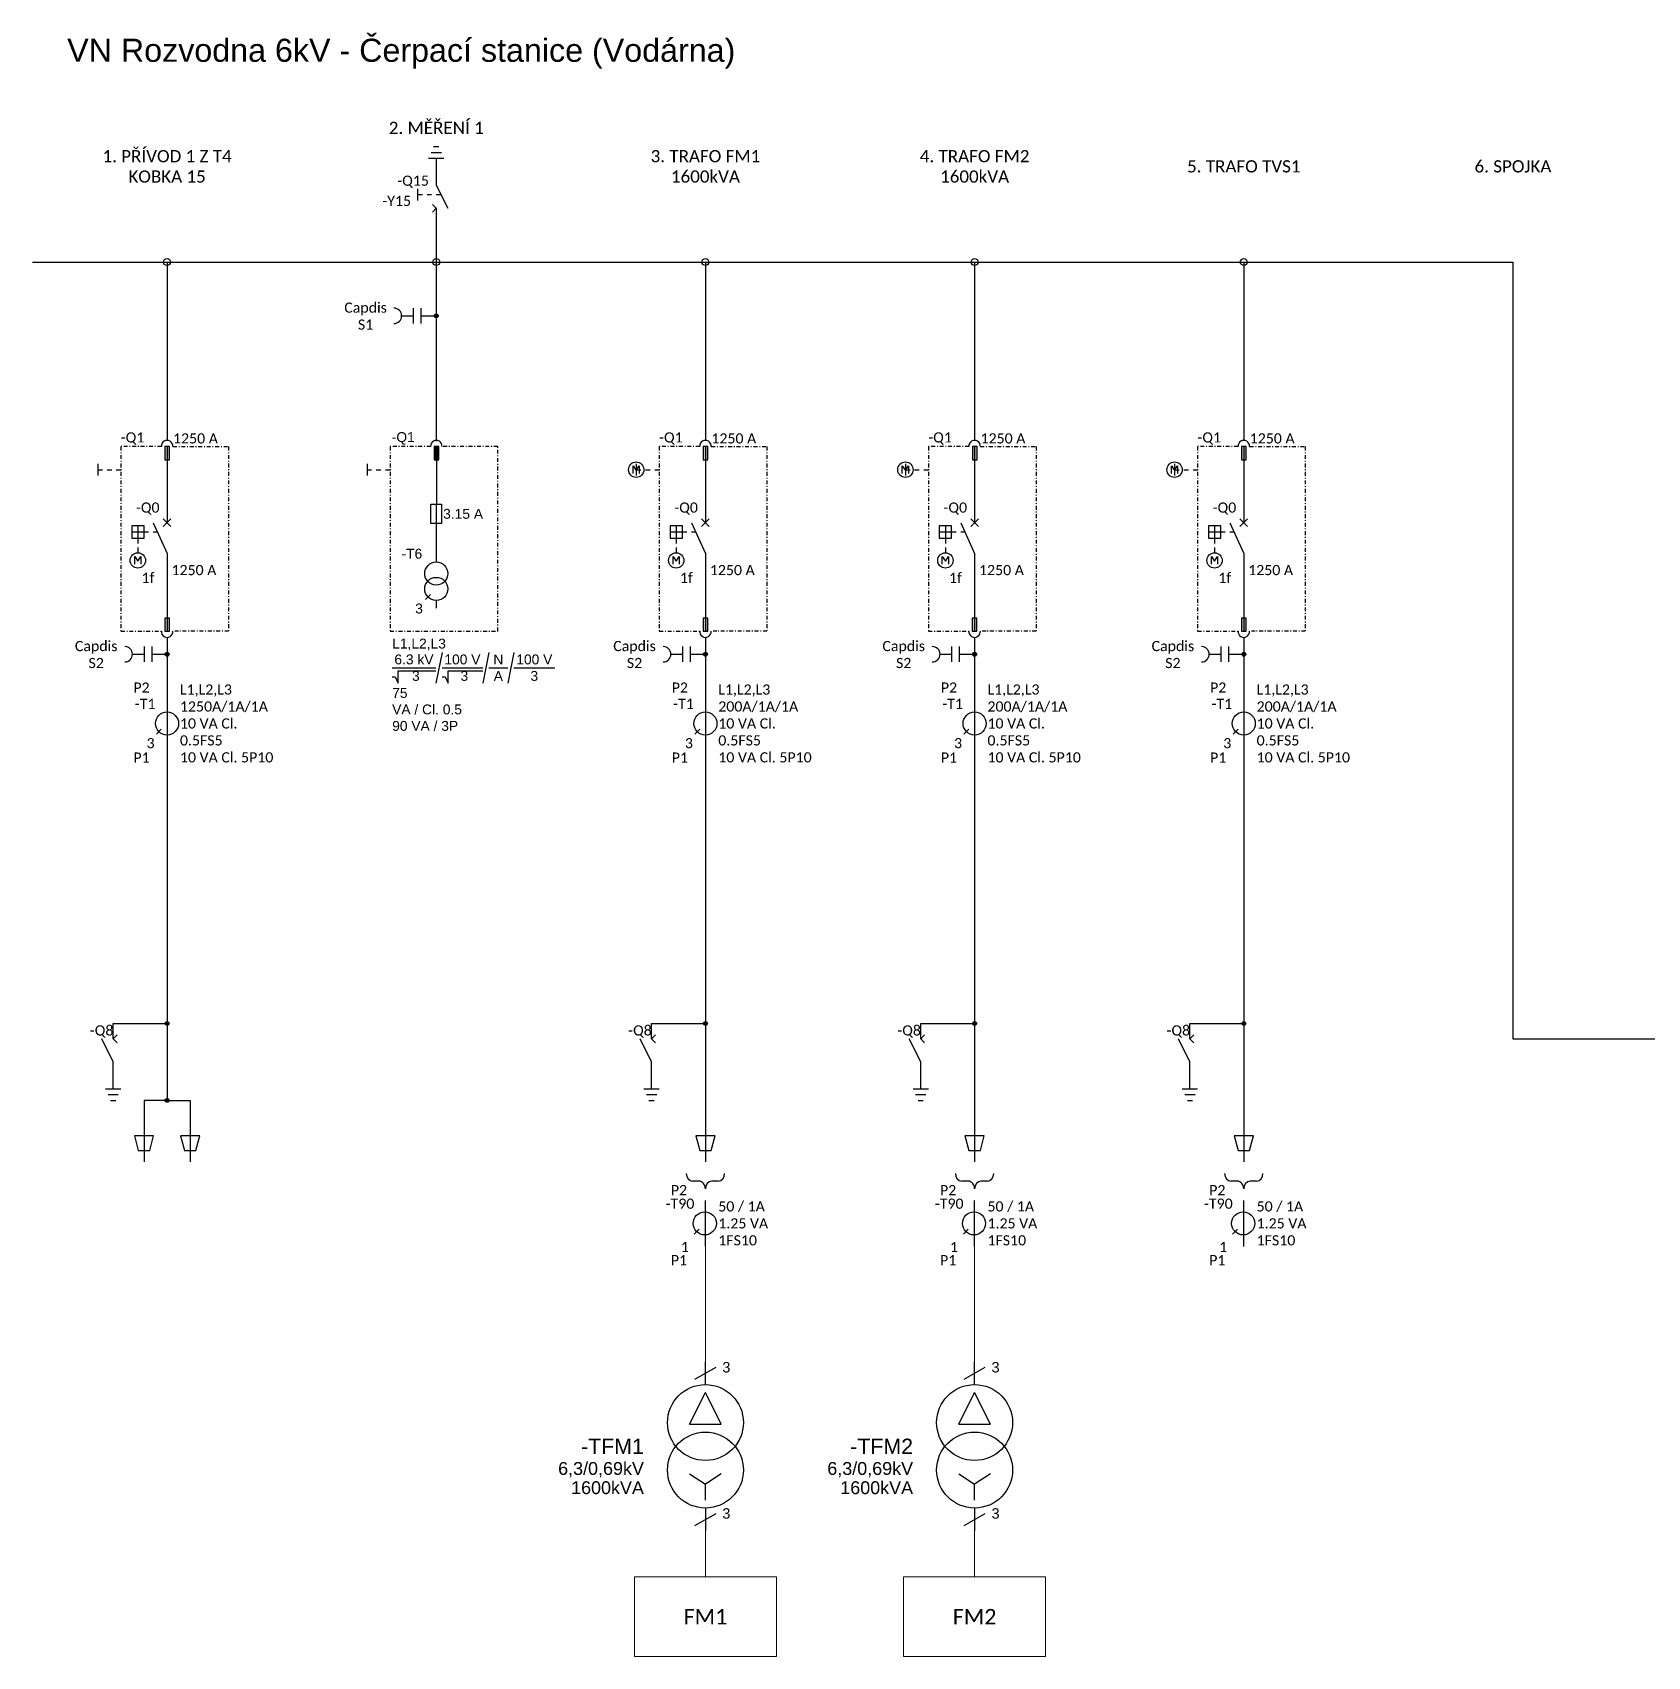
# Model space of a CAD drawing. Header units: millimetres. Extents: x 29247 to 64688, y 20262 to 44025.
# Drawn here: x 32145.9 to 32355.9, y 20261.9 to 20473.1 of the extents above; entities that cross this region are included whole.
import ezdxf
from ezdxf.enums import TextEntityAlignment as Align

# ---------------------------------------------------------------- set-up
doc = ezdxf.new("R2010")
doc.units = ezdxf.units.MM
doc.linetypes.add('DASHDOT', pattern=[1, 0.5, -0.25, 0, -0.25])
for name, color, linetype, lineweight in [('.-POPIS1', 7, 'Continuous', 18), ('EPLAN300', 5, 'Continuous', 25), ('EPLAN400', 5, 'Continuous', 35), ('EPLAN500', 7, 'Continuous', 35)]:
    doc.layers.add(name, color=color, linetype=linetype, lineweight=lineweight)
doc.layers.add('CONNECTOR', color=7, linetype='Continuous')
doc.styles.add('arial', font='arial.ttf')
doc.styles.get("Standard").update_dxf_attribs({"font": 'arial.ttf'})

# ---------------------------------------------------------------- blocks, each defined once
blk = doc.blocks.new('EPLSYM_LibraryIEC_single_symbol_Symbol224_Variant0_Placement2')
at = {"layer": 'EPLAN300', "color": 5, "linetype": 'Continuous', "lineweight": 25, "ltscale": 4}
for p, q in [((-1.72, 6.91), (1.72, 8.85)), ((0, 6.03), (0, 9.72)), ((-2.57, -0.4), (0, 4.75)), ((2.57, -0.4), (0, 4.75)), ((-2.57, -0.4), (2.57, -0.4)), ((-2.57, -8.46), (0, -10.17)), ((2.57, -8.46), (0, -10.17)), ((0, -12.74), (0, -10.17)), ((-1.72, -16.85), (1.72, -14.91)), ((0, -14.03), (0, -17.72))]:
    blk.add_line(p, q, dxfattribs=at)
at = {"layer": 'EPLAN300', "color": 5, "linetype": 'Continuous', "lineweight": 25, "ltscale": 19.32}
for centre in [(0, -0.14), (0, -7.86)]:
    blk.add_circle(centre, 6.17, dxfattribs=at)
at = {"color": 5}
blk.add_attdef('17_20010', text='', height=2.48, dxfattribs=at).set_placement((-10, -4), align=Align.MIDDLE_RIGHT)
at = {"color": 0}
blk.add_attdef('17_20027', text='', height=2.09, dxfattribs=at).set_placement((-10, -10.79), align=Align.MIDDLE_RIGHT)
at = {"layer": 'EPLAN300', "color": 5, "style": 'arial'}
for p in [(2.74, 8.85), (2.74, -14.91)]:
    blk.add_text('3', height=1.7, dxfattribs=at).set_placement(p, align=Align.MIDDLE_LEFT)

msp = doc.modelspace()

# ---------------------------------------------------------------- hatches: boundary and pattern name
h = msp.add_hatch(color=7)
edge = h.paths.add_edge_path()
edge.add_arc((32198.39, 20436.25), 0.25, 0, 360)
h = msp.add_hatch(color=7)
h.paths.add_polyline_path([(32163.09, 20395.25), (32163.69, 20395.25), (32163.69, 20396.95), (32163.09, 20396.95)])
h.paths.add_polyline_path([(32163.11, 20417.55), (32163.71, 20417.55), (32163.71, 20419.25), (32163.11, 20419.25)])
msp.add_hatch(color=7).paths.add_polyline_path([(32198.11, 20417.55), (32198.11, 20419.25), (32198.71, 20419.25), (32198.71, 20417.55)])
h = msp.add_hatch(color=7)
h.paths.add_polyline_path([(32233.09, 20395.25), (32233.09, 20396.95), (32233.69, 20396.95), (32233.69, 20395.25)])
h.paths.add_polyline_path([(32233.11, 20417.55), (32233.11, 20419.25), (32233.71, 20419.25), (32233.71, 20417.55)])
h = msp.add_hatch(color=7)
h.paths.add_polyline_path([(32268.09, 20395.25), (32268.09, 20396.95), (32268.69, 20396.95), (32268.69, 20395.25)])
h.paths.add_polyline_path([(32268.11, 20417.55), (32268.11, 20419.25), (32268.71, 20419.25), (32268.71, 20417.55)])
h = msp.add_hatch(color=7)
h.paths.add_polyline_path([(32303.09, 20395.25), (32303.09, 20396.95), (32303.69, 20396.95), (32303.69, 20395.25)])
h.paths.add_polyline_path([(32303.11, 20417.55), (32303.11, 20419.25), (32303.71, 20419.25), (32303.71, 20417.55)])
h = msp.add_hatch(color=7)
edge = h.paths.add_edge_path()
edge.add_arc((32163.39, 20392.25), 0.25, 0, 360)
h = msp.add_hatch(color=7)
edge = h.paths.add_edge_path()
edge.add_arc((32233.39, 20392.25), 0.25, 0, 360)
h = msp.add_hatch(color=7)
edge = h.paths.add_edge_path()
edge.add_arc((32268.39, 20392.25), 0.25, 0, 360)
h = msp.add_hatch(color=7)
edge = h.paths.add_edge_path()
edge.add_arc((32303.39, 20392.25), 0.25, 0, 360)
h = msp.add_hatch(color=7)
edge = h.paths.add_edge_path()
edge.add_arc((32163.39, 20344.25), 0.25, 0, 360)
h = msp.add_hatch(color=7)
edge = h.paths.add_edge_path()
edge.add_ellipse((32233.39, 20344.25), major_axis=(0.25, 0), ratio=1, start_angle=0, end_angle=360)
h = msp.add_hatch(color=7)
edge = h.paths.add_edge_path()
edge.add_ellipse((32268.39, 20344.25), major_axis=(0.25, 0), ratio=1, start_angle=0, end_angle=360)
h = msp.add_hatch(color=7)
edge = h.paths.add_edge_path()
edge.add_ellipse((32303.39, 20344.25), major_axis=(0.25, 0), ratio=1, start_angle=0, end_angle=360)
h = msp.add_hatch(color=7)
edge = h.paths.add_edge_path()
edge.add_arc((32163.39, 20334.25), 0.25, 0, 360)

# ---------------------------------------------------------------- linework, layer by layer
at = {"layer": '.-POPIS1'}
for p, q in [((32233.39, 20315.25), (32233.39, 20300.25)), ((32268.39, 20315.25), (32268.39, 20300.25)), ((32233.39, 20278.3), (32233.39, 20272.3)), ((32268.39, 20278.3), (32268.39, 20272.3))]:
    msp.add_line(p, q, dxfattribs=at)
for points in [[(32224.15, 20272.3), (32242.62, 20272.3), (32242.62, 20261.94), (32224.15, 20261.94)], [(32259.15, 20272.3), (32277.62, 20272.3), (32277.62, 20261.94), (32259.15, 20261.94)]]:
    msp.add_lwpolyline(points, close=True, dxfattribs=at)
at = {"color": 7, "linetype": 'Continuous'}
for p, q in [((32197.72, 20457.5), (32199.05, 20457.5)), ((32198.05, 20458.25), (32198.72, 20458.25)), ((32197.39, 20456.75), (32199.39, 20456.75)), ((32195.99, 20451.25), (32195.99, 20452.75)), ((32195.99, 20452.05), (32196.59, 20452.05)), ((32197.19, 20452.05), (32197.79, 20452.05)), ((32198.39, 20452.05), (32198.99, 20452.05)), ((32198.39, 20450.25), (32198.39, 20443.25)), ((32193.89, 20436.25), (32195.39, 20436.25)), ((32195.39, 20437.25), (32195.39, 20435.25)), ((32196.39, 20437.25), (32196.39, 20435.25)), ((32196.39, 20436.25), (32198.39, 20436.25)), ((32163.39, 20419.25), (32163.39, 20409.35)), ((32198.41, 20419.25), (32198.39, 20404.25)), ((32233.39, 20419.25), (32233.39, 20409.35)), ((32268.39, 20419.25), (32268.39, 20409.35)), ((32303.39, 20419.25), (32303.39, 20409.35)), ((32154.39, 20417), (32154.39, 20415.5)), ((32189.39, 20417), (32189.39, 20415.5)), ((32224.39, 20417), (32224.39, 20415.5)), ((32259.39, 20417), (32259.39, 20415.5)), ((32294.39, 20417), (32294.39, 20415.5)), ((32154.39, 20416.25), (32154.99, 20416.25)), ((32155.59, 20416.25), (32156.19, 20416.25)), ((32155.59, 20416.25), (32156.19, 20416.25)), ((32156.79, 20416.25), (32157.39, 20416.25)), ((32156.79, 20416.25), (32157.39, 20416.25)), ((32189.39, 20416.25), (32189.99, 20416.25)), ((32190.59, 20416.25), (32191.19, 20416.25)), ((32191.79, 20416.25), (32192.39, 20416.25)), ((32224.39, 20416.25), (32224.99, 20416.25)), ((32225.59, 20416.25), (32226.19, 20416.25)), ((32225.59, 20416.25), (32226.19, 20416.25)), ((32226.79, 20416.25), (32227.39, 20416.25)), ((32226.79, 20416.25), (32227.39, 20416.25)), ((32259.39, 20416.25), (32259.99, 20416.25)), ((32260.59, 20416.25), (32261.19, 20416.25)), ((32260.59, 20416.25), (32261.19, 20416.25)), ((32261.79, 20416.25), (32262.39, 20416.25)), ((32261.79, 20416.25), (32262.39, 20416.25)), ((32294.39, 20416.25), (32294.99, 20416.25)), ((32295.59, 20416.25), (32296.19, 20416.25)), ((32295.59, 20416.25), (32296.19, 20416.25)), ((32296.79, 20416.25), (32297.39, 20416.25)), ((32296.79, 20416.25), (32297.39, 20416.25)), ((32159.59, 20408.95), (32159.59, 20406.65)), ((32162.89, 20408.85), (32163.89, 20409.85)), ((32162.89, 20409.85), (32163.89, 20408.85)), ((32229.59, 20408.95), (32229.59, 20406.65)), ((32232.89, 20408.85), (32233.89, 20409.85)), ((32232.89, 20409.85), (32233.89, 20408.85)), ((32264.59, 20408.95), (32264.59, 20406.65)), ((32267.89, 20408.85), (32268.89, 20409.85)), ((32267.89, 20409.85), (32268.89, 20408.85)), ((32299.59, 20408.95), (32299.59, 20406.65)), ((32302.89, 20408.85), (32303.89, 20409.85)), ((32302.89, 20409.85), (32303.89, 20408.85)), ((32158.79, 20408.15), (32160.99, 20408.15)), ((32159.59, 20406.15), (32159.59, 20405.45)), ((32161.59, 20408.15), (32162.09, 20408.15)), ((32228.79, 20408.15), (32230.99, 20408.15)), ((32229.59, 20406.15), (32229.59, 20405.45)), ((32231.59, 20408.15), (32232.09, 20408.15)), ((32263.79, 20408.15), (32265.99, 20408.15)), ((32264.59, 20406.15), (32264.59, 20405.45)), ((32266.59, 20408.15), (32267.09, 20408.15)), ((32298.79, 20408.15), (32300.99, 20408.15)), ((32299.59, 20406.15), (32299.59, 20405.45)), ((32301.59, 20408.15), (32302.09, 20408.15)), ((32197.01, 20399.37), (32197.64, 20400.01)), ((32198.39, 20399.25), (32198.39, 20398.25)), ((32158.89, 20392.25), (32160.39, 20392.25)), ((32160.39, 20393.25), (32160.39, 20391.25)), ((32161.39, 20393.25), (32161.39, 20391.25)), ((32161.39, 20392.25), (32163.39, 20392.25)), ((32199.14, 20392.5), (32198.34, 20388.5)), ((32205.24, 20392.5), (32204.44, 20388.5)), ((32208.49, 20392.5), (32207.69, 20388.5)), ((32228.89, 20392.25), (32230.39, 20392.25)), ((32230.39, 20393.25), (32230.39, 20391.25)), ((32231.39, 20393.25), (32231.39, 20391.25)), ((32231.39, 20392.25), (32233.39, 20392.25)), ((32263.89, 20392.25), (32265.39, 20392.25)), ((32265.39, 20393.25), (32265.39, 20391.25)), ((32266.39, 20393.25), (32266.39, 20391.25)), ((32266.39, 20392.25), (32268.39, 20392.25)), ((32298.89, 20392.25), (32300.39, 20392.25)), ((32300.39, 20393.25), (32300.39, 20391.25)), ((32301.39, 20393.25), (32301.39, 20391.25)), ((32301.39, 20392.25), (32303.39, 20392.25)), ((32192.64, 20390.5), (32198.34, 20390.5)), ((32199.14, 20390.5), (32204.44, 20390.5)), ((32205.24, 20390.5), (32207.69, 20390.5)), ((32208.49, 20390.5), (32213.79, 20390.5)), ((32163.39, 20384.75), (32163.39, 20381.75)), ((32233.39, 20384.75), (32233.39, 20381.75)), ((32268.39, 20384.75), (32268.39, 20381.75)), ((32303.39, 20384.75), (32303.39, 20381.75)), ((32162.01, 20381.87), (32162.64, 20382.51)), ((32232.01, 20381.87), (32232.64, 20382.51)), ((32267.01, 20381.87), (32267.64, 20382.51)), ((32302.01, 20381.87), (32302.64, 20382.51)), ((32163.39, 20339.25), (32163.39, 20334.25)), ((32233.39, 20339.25), (32233.39, 20334.25)), ((32268.39, 20339.25), (32268.39, 20334.25)), ((32303.39, 20339.25), (32303.39, 20334.25)), ((32155.39, 20335.75), (32157.39, 20335.75)), ((32155.72, 20335), (32157.05, 20335)), ((32225.39, 20335.75), (32227.39, 20335.75)), ((32225.72, 20335), (32227.05, 20335)), ((32260.39, 20335.75), (32262.39, 20335.75)), ((32260.72, 20335), (32262.05, 20335)), ((32295.39, 20335.75), (32297.39, 20335.75)), ((32295.72, 20335), (32297.05, 20335)), ((32156.05, 20334.25), (32156.72, 20334.25)), ((32226.05, 20334.25), (32226.72, 20334.25)), ((32233.39, 20334.25), (32233.39, 20326.25)), ((32261.05, 20334.25), (32261.72, 20334.25)), ((32268.39, 20334.25), (32268.39, 20326.25)), ((32296.05, 20334.25), (32296.72, 20334.25)), ((32303.39, 20334.25), (32303.39, 20326.25)), ((32232.55, 20323.75), (32231.72, 20323.75)), ((32235.05, 20323.75), (32234.22, 20323.75)), ((32267.55, 20323.75), (32266.72, 20323.75)), ((32270.05, 20323.75), (32269.22, 20323.75)), ((32302.55, 20323.75), (32301.72, 20323.75)), ((32305.05, 20323.75), (32304.22, 20323.75)), ((32233.39, 20315.25), (32233.39, 20321.25)), ((32268.39, 20315.25), (32268.39, 20321.25)), ((32303.39, 20315.25), (32303.39, 20321.25)), ((32231.93, 20316.87), (32232.56, 20317.51)), ((32266.93, 20316.87), (32267.56, 20317.51)), ((32301.93, 20316.87), (32302.56, 20317.51))]:
    msp.add_line(p, q, dxfattribs=at)
for points in [[(32198.39, 20456.75), (32198.39, 20453.25), (32199.89, 20450.25)], [(32197.89, 20449.75), (32198.39, 20450.25), (32197.89, 20450.75)], [(32223.99, 20415.75), (32223.99, 20416.75), (32224.39, 20416.15), (32224.79, 20416.75), (32224.79, 20415.75)], [(32258.99, 20415.75), (32258.99, 20416.75), (32259.39, 20416.15), (32259.79, 20416.75), (32259.79, 20415.75)], [(32293.99, 20415.75), (32293.99, 20416.75), (32294.39, 20416.15), (32294.79, 20416.75), (32294.79, 20415.75)], [(32161.59, 20409.35), (32163.39, 20405.35), (32163.39, 20395.25)], [(32231.59, 20409.35), (32233.39, 20405.35), (32233.39, 20395.25)], [(32266.59, 20409.35), (32268.39, 20405.35), (32268.39, 20395.25)], [(32301.59, 20409.35), (32303.39, 20405.35), (32303.39, 20395.25)], [(32159.19, 20403.95), (32159.19, 20404.95), (32159.59, 20404.35), (32159.99, 20404.95), (32159.99, 20403.95)], [(32229.19, 20403.95), (32229.19, 20404.95), (32229.59, 20404.35), (32229.99, 20404.95), (32229.99, 20403.95)], [(32264.19, 20403.95), (32264.19, 20404.95), (32264.59, 20404.35), (32264.99, 20404.95), (32264.99, 20403.95)], [(32299.19, 20403.95), (32299.19, 20404.95), (32299.59, 20404.35), (32299.99, 20404.95), (32299.99, 20403.95)], [(32192.64, 20389.3), (32193.04, 20389.3), (32193.44, 20388.5), (32193.44, 20390.1), (32198.34, 20390.1)], [(32199.14, 20389.3), (32199.54, 20389.3), (32199.94, 20388.5), (32199.94, 20390.1), (32204.44, 20390.1)], [(32156.39, 20342.25), (32156.39, 20344.25), (32163.39, 20344.25)], [(32156.89, 20342.75), (32156.39, 20342.25), (32156.89, 20341.75)], [(32226.39, 20342.25), (32226.39, 20344.25), (32233.39, 20344.25)], [(32226.89, 20342.75), (32226.39, 20342.25), (32226.89, 20341.75)], [(32261.39, 20342.25), (32261.39, 20344.25), (32268.39, 20344.25)], [(32261.89, 20342.75), (32261.39, 20342.25), (32261.89, 20341.75)], [(32296.39, 20342.25), (32296.39, 20344.25), (32303.39, 20344.25)], [(32296.89, 20342.75), (32296.39, 20342.25), (32296.89, 20341.75)], [(32156.39, 20335.75), (32156.39, 20339.25), (32154.89, 20342.25)], [(32226.39, 20335.75), (32226.39, 20339.25), (32224.89, 20342.25)], [(32261.39, 20335.75), (32261.39, 20339.25), (32259.89, 20342.25)], [(32296.39, 20335.75), (32296.39, 20339.25), (32294.89, 20342.25)], [(32163.14, 20334.25), (32160.39, 20334.25), (32160.39, 20326.25)], [(32163.39, 20334.25), (32166.39, 20334.25), (32166.39, 20326.25)]]:
    msp.add_lwpolyline(points, dxfattribs=at)
at = {"color": 7, "linetype": 'DASHDOT'}
for points in [[(32162.65, 20419.25), (32157.39, 20419.25), (32157.39, 20395.25), (32162.64, 20395.25)], [(32164.15, 20419.25), (32171.39, 20419.25), (32171.39, 20395.25)], [(32197.65, 20419.25), (32192.39, 20419.25), (32192.39, 20395.25), (32206.39, 20395.25), (32206.39, 20419.25), (32199.15, 20419.25)], [(32232.65, 20419.25), (32227.39, 20419.25), (32227.39, 20395.25), (32232.64, 20395.25)], [(32234.15, 20419.25), (32241.39, 20419.25), (32241.39, 20395.25)], [(32267.65, 20419.25), (32262.39, 20419.25), (32262.39, 20395.25), (32267.64, 20395.25)], [(32269.15, 20419.25), (32276.39, 20419.25), (32276.39, 20395.25)], [(32302.65, 20419.25), (32297.39, 20419.25), (32297.39, 20395.25), (32302.64, 20395.25)], [(32304.15, 20419.25), (32311.39, 20419.25), (32311.39, 20395.25)], [(32171.39, 20395.25), (32164.89, 20395.25), (32164.14, 20395.25)], [(32241.39, 20395.25), (32234.89, 20395.25), (32234.14, 20395.25)], [(32276.39, 20395.25), (32269.89, 20395.25), (32269.14, 20395.25)], [(32311.39, 20395.25), (32304.89, 20395.25), (32304.14, 20395.25)]]:
    msp.add_lwpolyline(points, dxfattribs=at)
at = {"color": 7, "linetype": 'Continuous'}
for points in [[(32163.11, 20417.55), (32163.71, 20417.55), (32163.71, 20419.25), (32163.11, 20419.25)], [(32198.11, 20417.55), (32198.71, 20417.55), (32198.71, 20419.25), (32198.11, 20419.25)], [(32233.11, 20417.55), (32233.71, 20417.55), (32233.71, 20419.25), (32233.11, 20419.25)], [(32268.11, 20417.55), (32268.71, 20417.55), (32268.71, 20419.25), (32268.11, 20419.25)], [(32303.11, 20417.55), (32303.71, 20417.55), (32303.71, 20419.25), (32303.11, 20419.25)], [(32197.69, 20409.25), (32197.69, 20411.75), (32199.09, 20411.75), (32199.09, 20409.25)], [(32158.79, 20407.35), (32160.39, 20407.35), (32160.39, 20408.95), (32158.79, 20408.95)], [(32228.79, 20407.35), (32230.39, 20407.35), (32230.39, 20408.95), (32228.79, 20408.95)], [(32263.79, 20407.35), (32265.39, 20407.35), (32265.39, 20408.95), (32263.79, 20408.95)], [(32298.79, 20407.35), (32300.39, 20407.35), (32300.39, 20408.95), (32298.79, 20408.95)], [(32163.09, 20395.25), (32163.69, 20395.25), (32163.69, 20396.95), (32163.09, 20396.95)], [(32233.09, 20395.25), (32233.69, 20395.25), (32233.69, 20396.95), (32233.09, 20396.95)], [(32268.09, 20395.25), (32268.69, 20395.25), (32268.69, 20396.95), (32268.09, 20396.95)], [(32303.09, 20395.25), (32303.69, 20395.25), (32303.69, 20396.95), (32303.09, 20396.95)], [(32159.14, 20329.63), (32159.64, 20327.75), (32161.14, 20327.75), (32161.64, 20329.63)], [(32165.14, 20329.63), (32165.64, 20327.75), (32167.14, 20327.75), (32167.64, 20329.63)], [(32232.14, 20329.63), (32232.64, 20327.75), (32234.14, 20327.75), (32234.64, 20329.63)], [(32267.14, 20329.63), (32267.64, 20327.75), (32269.14, 20327.75), (32269.64, 20329.63)], [(32302.14, 20329.63), (32302.64, 20327.75), (32304.14, 20327.75), (32304.64, 20329.63)]]:
    msp.add_lwpolyline(points, close=True, dxfattribs=at)
for centre, radius in [((32163.39, 20443.25), 0.45), ((32198.39, 20443.25), 0.45), ((32198.39, 20443.25), 0.45), ((32233.39, 20443.25), 0.45), ((32268.39, 20443.25), 0.45), ((32303.39, 20443.25), 0.45), ((32198.39, 20436.25), 0.25), ((32224.39, 20416.25), 1), ((32259.39, 20416.25), 1), ((32294.39, 20416.25), 1), ((32159.59, 20404.45), 1), ((32198.39, 20402.75), 1.5), ((32229.59, 20404.45), 1), ((32264.59, 20404.45), 1), ((32299.59, 20404.45), 1), ((32198.39, 20400.75), 1.5), ((32163.39, 20392.25), 0.25), ((32233.39, 20392.25), 0.25), ((32268.39, 20392.25), 0.25), ((32303.39, 20392.25), 0.25), ((32163.39, 20383.25), 1.5), ((32233.39, 20383.25), 1.5), ((32268.39, 20383.25), 1.5), ((32303.39, 20383.25), 1.5), ((32163.39, 20344.25), 0.25), ((32233.39, 20344.25), 0.25), ((32268.39, 20344.25), 0.25), ((32303.39, 20344.25), 0.25), ((32163.39, 20334.25), 0.25), ((32233.31, 20318.25), 1.5), ((32268.31, 20318.25), 1.5), ((32303.31, 20318.25), 1.5)]:
    msp.add_circle(centre, radius, dxfattribs=at)
for centre, radius, start, end in [((32192.89, 20436.25), 1, 270, 90), ((32198.4, 20419.3), 0.752, 356.3707, 183.6293), ((32157.89, 20392.25), 1, 270, 90), ((32227.89, 20392.25), 1, 270, 90), ((32262.89, 20392.25), 1, 270, 90), ((32297.89, 20392.25), 1, 270, 90)]:
    msp.add_arc(centre, radius, start, end, dxfattribs=at)
for centre, major_axis, ratio, start_param, end_param in [((32163.39, 20419.3), (0, -0.752), 0.996844, 1.507453, 4.775732), ((32233.39, 20419.3), (0, -0.752), 0.996844, 1.507453, 4.775732), ((32268.39, 20419.3), (0, -0.752), 0.996844, 1.507453, 4.775732), ((32303.39, 20419.3), (0, -0.752), 0.996844, 1.507453, 4.775732), ((32163.39, 20395.2), (0, -0.752), 0.996844, 4.649046, 7.917325), ((32233.39, 20395.2), (0, -0.752), 0.996844, 4.649046, 7.917325), ((32268.39, 20395.2), (0, -0.752), 0.996844, 4.649046, 7.917325), ((32303.39, 20395.2), (0, -0.752), 0.996844, 4.649046, 7.917325), ((32231.72, 20324.75), (0, -1), 0.833333, 4.712389, 6.283185), ((32232.55, 20322.75), (0, -1), 0.833333, 1.570796, 3.141593), ((32234.22, 20322.75), (0, -1), 0.833333, 3.141593, 4.712389), ((32235.05, 20324.75), (0, -1), 0.833333, -6.283185, -4.712389), ((32266.72, 20324.75), (0, -1), 0.833333, 4.712389, 6.283185), ((32267.55, 20322.75), (0, -1), 0.833333, 1.570796, 3.141593), ((32269.22, 20322.75), (0, -1), 0.833333, 3.141593, 4.712389), ((32270.05, 20324.75), (0, -1), 0.833333, -6.283185, -4.712389), ((32301.72, 20324.75), (0, -1), 0.833333, 4.712389, 6.283185), ((32302.55, 20322.75), (0, -1), 0.833333, 1.570796, 3.141593), ((32304.22, 20322.75), (0, -1), 0.833333, 3.141593, 4.712389), ((32305.05, 20324.75), (0, -1), 0.833333, -6.283185, -4.712389)]:
    msp.add_ellipse(centre, major_axis=major_axis, ratio=ratio, start_param=start_param, end_param=end_param, dxfattribs=at)
at = {"layer": 'CONNECTOR', "linetype": 'Continuous'}
for p, q in [((32145.89, 20443.25), (32163.39, 20443.25)), ((32163.39, 20443.25), (32233.39, 20443.25)), ((32198.39, 20443.25), (32198.39, 20436.25)), ((32233.39, 20443.25), (32268.39, 20443.25)), ((32268.39, 20443.25), (32303.39, 20443.25)), ((32303.39, 20443.25), (32338.39, 20443.25)), ((32198.39, 20436.25), (32198.39, 20419.95)), ((32163.39, 20394.45), (32163.39, 20392.25)), ((32233.39, 20394.45), (32233.39, 20392.25)), ((32268.39, 20394.45), (32268.39, 20392.25)), ((32303.39, 20394.45), (32303.39, 20392.25)), ((32163.39, 20392.25), (32163.39, 20384.75)), ((32233.39, 20392.25), (32233.39, 20384.75)), ((32268.39, 20392.25), (32268.39, 20384.75)), ((32303.39, 20392.25), (32303.39, 20384.75)), ((32163.39, 20381.75), (32163.39, 20344.25)), ((32233.39, 20381.75), (32233.39, 20344.25)), ((32268.39, 20381.75), (32268.39, 20344.25)), ((32303.39, 20381.75), (32303.39, 20344.25)), ((32163.39, 20344.25), (32163.39, 20339.25)), ((32233.39, 20344.25), (32233.39, 20339.25)), ((32268.39, 20344.25), (32268.39, 20339.25)), ((32303.39, 20344.25), (32303.39, 20339.25))]:
    msp.add_line(p, q, dxfattribs=at)
for points in [[(32163.39, 20443.25), (32163.39, 20420.05), (32163.39, 20420.05)], [(32233.39, 20443.25), (32233.39, 20420.05), (32233.39, 20420.05)], [(32268.39, 20443.25), (32268.39, 20420.05), (32268.39, 20420.05)], [(32303.39, 20443.25), (32303.39, 20420.05), (32303.39, 20420.05)], [(32338.39, 20443.25), (32338.39, 20342.25), (32373.39, 20342.25)]]:
    msp.add_lwpolyline(points, dxfattribs=at)

# ---------------------------------------------------------------- block references
ref = msp.add_blockref('EPLSYM_LibraryIEC_single_symbol_Symbol224_Variant0_Placement2', (32233.39, 20292.47), dxfattribs=dict(xscale=0.8, yscale=0.8, zscale=0.8))
ref.add_attrib('17_20010', '-TFM1', dxfattribs={"layer": 'EPLAN400', "color": 5, "height": 1.988, "style": 'arial'}).set_placement((32225.39, 20289.27), align=Align.MIDDLE_RIGHT)
ref.add_attrib('17_20027', '6,3/0,69kV', dxfattribs={"layer": 'EPLAN500', "color": 0, "height": 1.67, "style": 'arial'}).set_placement((32225.39, 20286.39), align=Align.MIDDLE_RIGHT)
ref.add_attrib('17_20027/1', '1600kVA', dxfattribs={"layer": 'EPLAN500', "color": 0, "height": 1.67, "style": 'arial'}).set_placement((32225.39, 20283.89), align=Align.MIDDLE_RIGHT)
ref = msp.add_blockref('EPLSYM_LibraryIEC_single_symbol_Symbol224_Variant0_Placement2', (32268.39, 20292.47), dxfattribs=dict(xscale=0.8, yscale=0.8, zscale=0.8))
ref.add_attrib('17_20010', '-TFM2', dxfattribs={"layer": 'EPLAN400', "color": 5, "height": 1.988, "style": 'arial'}).set_placement((32260.39, 20289.27), align=Align.MIDDLE_RIGHT)
ref.add_attrib('17_20027', '6,3/0,69kV', dxfattribs={"layer": 'EPLAN500', "color": 0, "height": 1.67, "style": 'arial'}).set_placement((32260.39, 20286.39), align=Align.MIDDLE_RIGHT)
ref.add_attrib('17_20027/1', '1600kVA', dxfattribs={"layer": 'EPLAN500', "color": 0, "height": 1.67, "style": 'arial'}).set_placement((32260.39, 20283.89), align=Align.MIDDLE_RIGHT)

# ---------------------------------------------------------------- texts
at = {"layer": '.-POPIS1', "insert": (32150.4, 20472.28), "char_height": 3, "width": 91.543, "attachment_point": 1}
msp.add_mtext('VN Rozvodna 6kV - Čerpací stanice (Vodárna)', dxfattribs=at)
for s, insert, char_height, width, attachment_point in [('{\\fCalibri|b0|i0|c1|p0;\\C7;2. MĚŘENÍ 1}', (32198.39, 20460.68), 1.5875, 19.0831, 5), ('{\\fCalibri|b0|i0|c1|p0;\\C7;1. PŘÍVOD 1 Z T4\\PKOBKA 15}', (32163.39, 20455.68), 1.5875, 19.0831, 5), ('{\\fCalibri|b0|i0|c1|p0;\\C7;3. TRAFO FM1\\P1600kVA}', (32233.39, 20455.68), 1.5875, 19.0831, 5), ('{\\fCalibri|b0|i0|c1|p0;\\C7;4. TRAFO FM2\\P1600kVA}', (32268.39, 20455.68), 1.5875, 19.0831, 5), ('{\\fCalibri|b0|i0|c1|p0;\\C7;5. TRAFO TVS1}', (32303.39, 20455.68), 1.5875, 19.0831, 5), ('{\\fCalibri|b0|i0|c1|p0;\\C7;6. SPOJKA}', (32338.39, 20455.68), 1.5875, 19.0831, 5), ('\\C7;\\fCalibri|b0|i0|;\\H1.3228843688965;-Q15', (32195.38, 20453.69), 1.3229, 3.9147, 5), ('\\C7;\\fCalibri|b0|i0|;\\H1.3228843688965;-Y15', (32193.25, 20451.19), 1.3229, 3.5874, 5), ('\\C7;\\fCalibri|b0|i0|;\\H1.3228843688965;Capdis S1', (32189.2, 20436.21), 1.3229, 7.2365, 5), ('\\C7;\\fCalibri|b0|i0|;\\H1.3228843688965;-Q1', (32158.9, 20420.31), 1.3229, 3.0208, 5), ('{\\fCalibri|b0|i0|c1|p0;\\H1x;\\C7;1250 A}', (32167.08, 20420.31), 1.3229, 7.3988, 5), ('\\C7;\\fArial|b0|i0|;\\H1.2841279909015;-Q1', (32194.1, 20420.31), 1.2841, 3.4317, 5), ('\\C7;\\fCalibri|b0|i0|;\\H1.3228843688965;-Q1', (32228.9, 20420.31), 1.3229, 3.0208, 5), ('{\\fCalibri|b0|i0|c1|p0;\\H1x;\\C7;1250 A}', (32237.08, 20420.31), 1.3229, 6.9253, 5), ('\\C7;\\fCalibri|b0|i0|;\\H1.3228843688965;-Q1', (32263.9, 20420.31), 1.3229, 3.0208, 5), ('{\\fCalibri|b0|i0|c1|p0;\\H1x;\\C7;1250 A}', (32272.08, 20420.31), 1.3229, 7.2785, 5), ('\\C7;\\fCalibri|b0|i0|;\\H1.3228843688965;-Q1', (32298.9, 20420.31), 1.3229, 3.0208, 5), ('{\\fCalibri|b0|i0|c1|p0;\\H1x;\\C7;1250 A}', (32307.08, 20420.31), 1.3229, 6.9253, 5), ('\\C7;\\fCalibri|b0|i0|;\\H1.3228843688965;-Q0', (32160.88, 20411.19), 1.3229, 3.0208, 5), ('\\C7;\\fArial|b0|i0|;\\H1.2841279909015;3.15 A', (32201.88, 20410.5), 1.2841, 5.5909, 5), ('\\C7;\\fCalibri|b0|i0|;\\H1.3228843688965;-Q0', (32230.88, 20411.19), 1.3229, 3.0208, 5), ('\\C7;\\fCalibri|b0|i0|;\\H1.3228843688965;-Q0', (32265.88, 20411.19), 1.3229, 3.0208, 5), ('\\C7;\\fCalibri|b0|i0|;\\H1.3228843688965;-Q0', (32300.88, 20411.19), 1.3229, 3.0208, 5), ('\\C7;\\fArial|b0|i0|;\\H1.2841279909015;-T6', (32195.22, 20405.31), 1.2841, 3.1371, 5), ('\\C7;\\fCalibri|b0|i0|;\\H1.3228843688965;1f', (32160.9, 20402.19), 1.3229, 1.8322, 5), ('{\\fCalibri|b0|i0|c1|p0;\\H1x;\\C7;1250 A}', (32166.88, 20403.19), 1.3229, 5.896, 5), ('\\C7;\\fCalibri|b0|i0|;\\H1.3228843688965;1f', (32230.9, 20402.19), 1.3229, 1.8322, 5), ('{\\fCalibri|b0|i0|c1|p0;\\H1x;\\C7;1250 A}', (32236.88, 20403.19), 1.3229, 6.4545, 5), ('\\C7;\\fCalibri|b0|i0|;\\H1.3228843688965;1f', (32265.9, 20402.19), 1.3229, 1.8322, 5), ('{\\fCalibri|b0|i0|c1|p0;\\H1x;\\C7;1250 A}', (32271.88, 20403.19), 1.3229, 7.1608, 5), ('\\C7;\\fCalibri|b0|i0|;\\H1.3228843688965;1f', (32300.9, 20402.19), 1.3229, 1.8322, 5), ('{\\fCalibri|b0|i0|c1|p0;\\H1x;\\C7;1250 A}', (32306.88, 20403.19), 1.3229, 6.8076, 5), ('\\C7;\\fArial|b0|i0|;\\H1.2841279909015;3', (32196.15, 20398.19), 1.2841, 1.4723, 5), ('\\C7;\\fCalibri|b0|i0|;\\H1.3228843688965;Capdis S2', (32154.17, 20392.21), 1.3229, 7.2365, 5), ('{\\C7;L1,L2,L3\\P\\P\\P75 \\PVA / Cl. 0.5\\P90 VA / 3P}', (32192.66, 20388.28), 1.2841, 12.2171, 4), ('\\C7;\\fCalibri|b0|i0|;\\H1.3228843688965;Capdis S2', (32224.17, 20392.21), 1.3229, 7.2365, 5), ('\\C7;\\fCalibri|b0|i0|;\\H1.3228843688965;Capdis S2', (32259.17, 20392.21), 1.3229, 7.2365, 5), ('\\C7;\\fCalibri|b0|i0|;\\H1.3228843688965;Capdis S2', (32294.17, 20392.21), 1.3229, 7.2365, 5), ('\\C7;\\fArial|b0|i0|;\\H1.2841279909015;6.3 kV\\P 3', (32195.49, 20390.5), 1.2841, 6.4918, 5), ('\\C7;\\fArial|b0|i0|;\\H1.2841279909015;100 V\\P 3', (32201.79, 20390.5), 1.2841, 6.1008, 5), ('\\C7;\\fArial|b0|i0|;\\H1.2841279909015;N \\PA', (32206.46, 20390.5), 1.2841, 3.2552, 5), ('\\C7;\\fArial|b0|i0|;\\H1.2841279909015;100 V\\P3', (32211.14, 20390.5), 1.2841, 6.1008, 5), ('\\C7;\\fCalibri|b0|i0|;\\H1.3228843688965;P2', (32160.06, 20387.92), 1.3229, 5.0273, 5), ('{\\fCalibri|b0|i0|c1|p0;\\H1x;\\C7;L1,L2,L3\\P1250A/1A/1A\\P10 VA Cl. 0.5FS5\\P10 VA Cl. 5P10}', (32165.06, 20383.25), 1.3229, 12.6953, 4), ('\\C7;\\fCalibri|b0|i0|;\\H1.3228843688965;P2', (32230.06, 20387.92), 1.3229, 5.0273, 5), ('{\\fCalibri|b0|i0|c1|p0;\\H1x;\\C7;L1,L2,L3\\P200A/1A/1A\\P10 VA Cl. 0.5FS5\\P10 VA Cl. 5P10}', (32235.06, 20383.25), 1.3229, 12.6953, 4), ('\\C7;\\fCalibri|b0|i0|;\\H1.3228843688965;P2', (32265.06, 20387.92), 1.3229, 5.0273, 5), ('{\\fCalibri|b0|i0|c1|p0;\\H1x;\\C7;L1,L2,L3\\P200A/1A/1A\\P10 VA Cl. 0.5FS5\\P10 VA Cl. 5P10}', (32270.06, 20383.25), 1.3229, 12.6953, 4), ('\\C7;\\fCalibri|b0|i0|;\\H1.3228843688965;P2', (32300.06, 20387.92), 1.3229, 5.0273, 5), ('{\\fCalibri|b0|i0|c1|p0;\\H1x;\\C7;L1,L2,L3\\P200A/1A/1A\\P10 VA Cl. 0.5FS5\\P10 VA Cl. 5P10}', (32305.06, 20383.25), 1.3229, 12.6953, 4), ('\\C7;\\fCalibri|b0|i0|;\\H1.3228843688965;-T1', (32160.54, 20385.81), 1.3229, 2.6935, 5), ('\\C7;\\fCalibri|b0|i0|;\\H1.3228843688965;-T1', (32230.54, 20385.81), 1.3229, 2.6935, 5), ('\\C7;\\fCalibri|b0|i0|;\\H1.3228843688965;-T1', (32265.54, 20385.81), 1.3229, 2.6935, 5), ('\\C7;\\fCalibri|b0|i0|;\\H1.3228843688965;-T1', (32300.54, 20385.81), 1.3229, 2.6935, 5), ('\\C7;\\fCalibri|b0|i0|;\\H1.3228843688965;3', (32161.24, 20380.69), 1.3229, 1.2939, 5), ('\\C7;\\fCalibri|b0|i0|;\\H1.3228843688965;3', (32231.24, 20380.69), 1.3229, 1.2939, 5), ('\\C7;\\fCalibri|b0|i0|;\\H1.3228843688965;3', (32266.24, 20380.69), 1.3229, 1.2939, 5), ('\\C7;\\fCalibri|b0|i0|;\\H1.3228843688965;3', (32301.24, 20380.69), 1.3229, 1.2939, 5), ('\\C7;\\fCalibri|b0|i0|;\\H1.3228843688965;P1', (32160.06, 20378.82), 1.3229, 4.9911, 5), ('\\C7;\\fCalibri|b0|i0|;\\H1.3228843688965;P1', (32230.06, 20378.82), 1.3229, 4.9911, 5), ('\\C7;\\fCalibri|b0|i0|;\\H1.3228843688965;P1', (32265.06, 20378.82), 1.3229, 4.9911, 5), ('\\C7;\\fCalibri|b0|i0|;\\H1.3228843688965;P1', (32300.06, 20378.82), 1.3229, 4.9911, 5), ('\\C7;\\fCalibri|b0|i0|;\\H1.3228843688965;-Q8', (32154.88, 20343.21), 1.3229, 3.0208, 5), ('\\C7;\\fCalibri|b0|i0|;\\H1.3228843688965;-Q8', (32224.88, 20343.21), 1.3229, 3.0208, 5), ('\\C7;\\fCalibri|b0|i0|;\\H1.3228843688965;-Q8', (32259.88, 20343.21), 1.3229, 3.0208, 5), ('\\C7;\\fCalibri|b0|i0|;\\H1.3228843688965;-Q8', (32294.88, 20343.21), 1.3229, 3.0208, 5), ('\\C7;\\fCalibri|b0|i0|;\\H1.3228843688965;P2', (32229.95, 20322.58), 1.3229, 5.0273, 5), ('\\C7;\\fCalibri|b0|i0|;\\H1.3228843688965;P2', (32264.95, 20322.58), 1.3229, 5.0273, 5), ('\\C7;\\fCalibri|b0|i0|;\\H1.3228843688965;P2', (32299.95, 20322.58), 1.3229, 5.0273, 5), ('\\C7;\\fCalibri|b0|i0|;\\H1.3228843688965;-T90', (32230.09, 20320.81), 1.3229, 3.5874, 5), ('\\C7;\\fCalibri|b0|i0|;\\H1.3228843688965;50 / 1A\\P1.25 VA 1FS10', (32235.06, 20318.25), 1.3229, 11.0013, 4), ('\\C7;\\fCalibri|b0|i0|;\\H1.3228843688965;-T90', (32265.09, 20320.81), 1.3229, 3.5874, 5), ('\\C7;\\fCalibri|b0|i0|;\\H1.3228843688965;50 / 1A\\P1.25 VA 1FS10', (32270.06, 20318.25), 1.3229, 11.0013, 4), ('\\C7;\\fCalibri|b0|i0|;\\H1.3228843688965;-T90', (32300.09, 20320.81), 1.3229, 3.5874, 5), ('\\C7;\\fCalibri|b0|i0|;\\H1.3228843688965;50 / 1A\\P1.25 VA 1FS10', (32305.06, 20318.25), 1.3229, 11.0013, 4), ('\\C7;\\fCalibri|b0|i0|;\\H1.3228843688965;1', (32230.71, 20315.19), 1.3229, 1.2939, 5), ('\\C7;\\fCalibri|b0|i0|;\\H1.3228843688965;1', (32265.71, 20315.19), 1.3229, 1.2939, 5), ('\\C7;\\fCalibri|b0|i0|;\\H1.3228843688965;1', (32300.71, 20315.19), 1.3229, 1.2939, 5), ('\\C7;\\fCalibri|b0|i0|;\\H1.3228843688965;P1', (32229.95, 20313.48), 1.3229, 4.9911, 5), ('\\C7;\\fCalibri|b0|i0|;\\H1.3228843688965;P1', (32264.95, 20313.48), 1.3229, 4.9911, 5), ('\\C7;\\fCalibri|b0|i0|;\\H1.3228843688965;P1', (32299.95, 20313.48), 1.3229, 4.9911, 5), ('{\\fCalibri|b0|i0|c1|p0;\\C7;FM1}', (32233.39, 20267.12), 2, 19.0831, 5), ('{\\fCalibri|b0|i0|c1|p0;\\C7;FM2}', (32268.39, 20267.12), 2, 19.0831, 5)]:
    msp.add_mtext(s, dxfattribs=dict(insert=insert, char_height=char_height, width=width, attachment_point=attachment_point))

doc.saveas('drawing.dxf')
